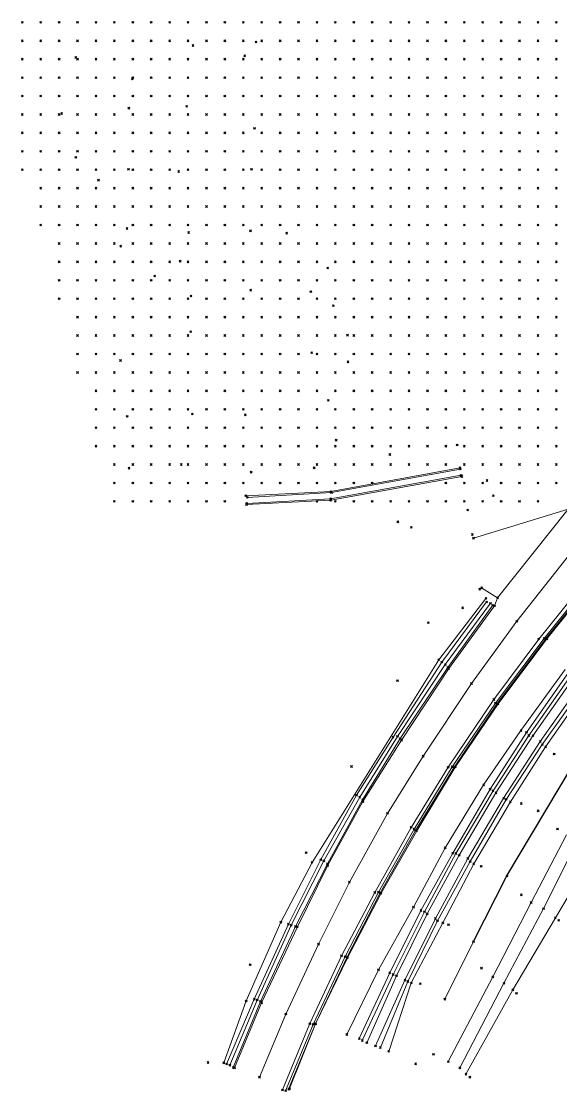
# Model space of a CAD drawing. Header units: metres. Extents: x 441556 to 446409, y 432338 to 461058.
# Drawn here: x 444755.2 to 444843.1, y 442850.1 to 443024.3 of the extents above; entities that cross this region are included whole.
import ezdxf

# ---------------------------------------------------------------- set-up
doc = ezdxf.new("R2010")
doc.units = ezdxf.units.M
doc.header["$MEASUREMENT"] = 0
doc.header["$PDMODE"] = 35
doc.header["$PDSIZE"] = 0.15
for name, color, linetype, lineweight in [('DTM-BRE-RevN_GRP_ CAROSABIL', 2, 'Continuous', 0), ('DTM-BRE-RevN_GRP_AX', 2, 'Continuous', 0), ('DTM-BRE-RevN_GRP_CALE FERATA', 2, 'Continuous', 0), ('DTM-BRE-RevN_GRP_CANAL SCURGERE JOS', 2, 'Continuous', 0), ('DTM-BRE-RevN_GRP_CANAL SCURGERE SUS', 2, 'Continuous', 0), ('DTM-BRE-RevN_GRP_DRUM ASFALT', 2, 'Continuous', 0), ('DTM-BRE-RevN_GRP_DRUM PIATRA', 2, 'Continuous', 0), ('DTM-BRE-RevN_GRP_PARAPET METALIC', 2, 'Continuous', 0), ('DTM-BRE-RevN_GRP_SANT BETON JOS', 2, 'Continuous', 0), ('DTM-BRE-RevN_GRP_SANT BETON SUS', 2, 'Continuous', 0), ('DTM-BRE-RevN_GRP_SANT PAMANT JOS', 2, 'Continuous', 0), ('DTM-BRE-RevN_GRP_TALUZ JOS', 2, 'Continuous', 0), ('DTM-BRE-RevN_GRP_TALUZ SUS', 2, 'Continuous', 0), ('DTM-BRE-RevN_GRP_ZID SPRIJIN SUS', 2, 'Continuous', 0), ('DTM-BRE-RevN_YP_RevK_0YP', 1, 'Continuous', 0), ('DTM-BRE-RevN_YP_RevL', 1, 'Continuous', 0), ('DTM-BRE-RevN_YP_RevN', 1, 'Continuous', 30), ('DTM-NOK-RevN_LIDAR_co_lidar', 91, 'Continuous', 0), ('DTM-NOK-RevN_RTK', 32, 'Continuous', 0)]:
    doc.layers.add(name, color=color, linetype=linetype, lineweight=lineweight)

msp = doc.modelspace()

# ---------------------------------------------------------------- linework, layer by layer
at = {"layer": 'DTM-BRE-RevN_GRP_ CAROSABIL'}
for p, q in [((444839.504, 442923.733, 343.6499938964844), (444847.465, 442933.62, 343.739990234375)), ((444832.815, 442930.434, 343.8009948730469), (444830.211, 442932.061, 344.6600036621094)), ((444832.303, 442929.155, 343.9559936523438), (444832.815, 442930.434, 343.8009948730469)), ((444824.849, 442918.927, 343.885986328125), (444832.303, 442929.155, 343.9559936523438)), ((444832.187, 442913.877, 343.5740051269531), (444839.504, 442923.733, 343.6499938964844)), ((444817.162, 442907.269, 343.7950134277344), (444824.849, 442918.927, 343.885986328125)), ((444824.751, 442902.846, 343.4880065917969), (444832.187, 442913.877, 343.5740051269531)), ((444810.882, 442897.26, 343.697998046875), (444817.162, 442907.269, 343.7950134277344)), ((444818.742, 442893.073, 343.3980102539062), (444824.751, 442902.846, 343.4880065917969)), ((444805.125, 442886.833, 343.6440124511719), (444810.882, 442897.26, 343.697998046875)), ((444812.818, 442882.463, 343.3190002441406), (444818.742, 442893.073, 343.3980102539062)), ((444800.201, 442876.897, 343.5530090332031), (444805.125, 442886.833, 343.6440124511719)), ((444807.387, 442872.188, 343.2349853515625), (444812.818, 442882.463, 343.3190002441406)), ((444794.377, 442864.511, 343.5230102539062), (444800.201, 442876.897, 343.5530090332031)), ((444802.237, 442861.128, 343.2019958496094), (444807.387, 442872.188, 343.2349853515625)), ((444789.958, 442853.93, 343.4580078125), (444794.377, 442864.511, 343.5230102539062)), ((444797.76, 442850.335, 343.1090087890625), (444802.237, 442861.128, 343.2019958496094))]:
    msp.add_line(p, q, dxfattribs=at)
at = {"layer": 'DTM-BRE-RevN_GRP_AX'}
for p, q in [((444844.156, 442936.986, 343.9089965820312), (444835.936, 442926.619, 343.8059997558594)), ((444835.936, 442926.619, 343.8059997558594), (444828.554, 442916.477, 343.7239990234375)), ((444828.554, 442916.477, 343.7239990234375), (444820.673, 442904.653, 343.6260070800781)), ((444820.673, 442904.653, 343.6260070800781), (444814.881, 442895.351, 343.5419921875)), ((444814.881, 442895.351, 343.5419921875), (444808.67, 442884.16, 343.4639892578125)), ((444808.67, 442884.16, 343.4639892578125), (444803.625, 442874.073, 343.4169921875)), ((444803.625, 442874.073, 343.4169921875), (444798.303, 442862.69, 343.3689880371094)), ((444798.303, 442862.69, 343.3689880371094), (444794.034, 442852.399, 343.2780151367188))]:
    msp.add_line(p, q, dxfattribs=at)
at = {"layer": 'DTM-BRE-RevN_GRP_CALE FERATA'}
for p, q in [((444838.564, 442907.994, 339.6239929199219), (444845.381, 442917.667, 339.5849914550781)), ((444839.759, 442907.044, 339.5079956054688), (444846.526, 442916.665, 339.4769897460938)), ((444832.546, 442898.693, 339.6409912109375), (444838.564, 442907.994, 339.6239929199219)), ((444833.794, 442897.806, 339.5440063476562), (444839.759, 442907.044, 339.5079956054688)), ((444826.538, 442888.527, 339.6470031738281), (444832.546, 442898.693, 339.6409912109375)), ((444827.964, 442888.015, 339.5570068359375), (444833.794, 442897.806, 339.5440063476562)), ((444821.348, 442879.01, 339.6440124511719), (444826.538, 442888.527, 339.6470031738281)), ((444822.669, 442878.252, 339.5840148925781), (444827.964, 442888.015, 339.5570068359375)), ((444816.352, 442868.924, 339.6709899902344), (444821.348, 442879.01, 339.6440124511719)), ((444817.713, 442868.188, 339.5830078125), (444822.669, 442878.252, 339.5840148925781)), ((444811.5, 442858.025, 339.6589965820312), (444816.352, 442868.924, 339.6709899902344)), ((444812.915, 442857.495, 339.5960083007812), (444817.713, 442868.188, 339.5830078125))]:
    msp.add_line(p, q, dxfattribs=at)
at = {"layer": 'DTM-BRE-RevN_GRP_CANAL SCURGERE JOS'}
for p, q in [((444805.757, 442947.555, 346.6289978027344), (444826.74, 442951.395, 345.1990051269531)), ((444805.617, 442946.575, 346.6669921875), (444826.872, 442950.382, 345.2049865722656)), ((444792.043, 442946.783, 347.7919921875), (444805.757, 442947.555, 346.6289978027344)), ((444791.939, 442945.807, 347.7829895019531), (444805.617, 442946.575, 346.6669921875))]:
    msp.add_line(p, q, dxfattribs=at)
at = {"layer": 'DTM-BRE-RevN_GRP_CANAL SCURGERE SUS'}
for p, q in [((444805.662, 442947.721, 347.5639953613281), (444826.686, 442951.601, 346.1199951171875)), ((444805.623, 442946.325, 347.5029907226562), (444826.99, 442950.194, 346.0929870605469)), ((444791.785, 442947.054, 348.7000122070312), (444805.662, 442947.721, 347.5639953613281)), ((444791.898, 442945.615, 348.7380065917969), (444805.623, 442946.325, 347.5029907226562))]:
    msp.add_line(p, q, dxfattribs=at)
at = {"layer": 'DTM-BRE-RevN_GRP_DRUM ASFALT'}
msp.add_line((444844.276, 442944.851, 344.0899963378906), (444828.881, 442940.154, 345.0769958496094), dxfattribs=at)
at = {"layer": 'DTM-BRE-RevN_GRP_DRUM PIATRA'}
for p, q in [((444838.275, 442880.857, 337.3299865722656), (444844.056, 442891.851, 337.72900390625)), ((444845.843, 442890.871, 337.6270141601562), (444840.283, 442879.842, 337.2430114746094)), ((444832.044, 442868.732, 336.7319946289062), (444838.275, 442880.857, 337.3299865722656)), ((444840.283, 442879.842, 337.2430114746094), (444833.843, 442867.686, 336.6960144042969)), ((444824.775, 442854.946, 336.3399963378906), (444832.044, 442868.732, 336.7319946289062)), ((444833.843, 442867.686, 336.6960144042969), (444826.658, 442853.944, 336.2160034179688))]:
    msp.add_line(p, q, dxfattribs=at)
at = {"layer": 'DTM-BRE-RevN_GRP_PARAPET METALIC'}
for p, q in [((444848.001, 442933.325, 343.6809997558594), (444840.374, 442923.805, 343.5799865722656)), ((444840.374, 442923.805, 343.5799865722656), (444832.472, 442913.315, 343.5180053710938)), ((444832.472, 442913.315, 343.5180053710938), (444825.421, 442902.934, 343.3949890136719)), ((444825.421, 442902.934, 343.3949890136719), (444819.212, 442892.794, 343.35400390625)), ((444819.212, 442892.794, 343.35400390625), (444813.398, 442882.538, 343.2829895019531)), ((444813.398, 442882.538, 343.2829895019531), (444807.964, 442872.031, 343.1719970703125)), ((444807.964, 442872.031, 343.1719970703125), (444802.759, 442861.006, 343.1239929199219)), ((444802.759, 442861.006, 343.1239929199219), (444798.281, 442850.213, 343.02099609375))]:
    msp.add_line(p, q, dxfattribs=at)
at = {"layer": 'DTM-BRE-RevN_GRP_SANT BETON JOS'}
for p, q in [((444824.294, 442919.563, 343.2430114746094), (444831.643, 442929.542, 343.2539978027344)), ((444816.507, 442907.886, 343.1239929199219), (444824.294, 442919.563, 343.2430114746094)), ((444810.348, 442897.983, 343.0270080566406), (444816.507, 442907.886, 343.1239929199219)), ((444804.508, 442887.616, 342.9549865722656), (444810.348, 442897.983, 343.0270080566406)), ((444799.196, 442877.161, 342.8670043945312), (444804.508, 442887.616, 342.9549865722656)), ((444793.645, 442864.968, 342.7929992675781), (444799.196, 442877.161, 342.8670043945312)), ((444789.197, 442854.367, 342.7030029296875), (444793.645, 442864.968, 342.7929992675781))]:
    msp.add_line(p, q, dxfattribs=at)
at = {"layer": 'DTM-BRE-RevN_GRP_SANT BETON SUS'}
for p, q in [((444823.21, 442920.358, 343.6390075683594), (444830.907, 442930.353, 343.77099609375)), ((444832.006, 442929.222, 343.6419982910156), (444824.714, 442919.106, 343.7030029296875)), ((444802.58, 442887.373, 344.2829895019531), (444823.21, 442920.358, 343.6390075683594)), ((444824.714, 442919.106, 343.7030029296875), (444816.934, 442907.523, 343.5539855957031)), ((444816.934, 442907.523, 343.5539855957031), (444810.829, 442897.567, 343.4719848632812)), ((444810.829, 442897.567, 343.4719848632812), (444805.095, 442887.143, 343.4700012207031)), ((444797.499, 442877.642, 344.1400146484375), (444802.58, 442887.373, 344.2829895019531)), ((444805.095, 442887.143, 343.4700012207031), (444799.904, 442876.949, 343.4259948730469)), ((444791.863, 442864.818, 343.7739868164062), (444797.499, 442877.642, 344.1400146484375)), ((444799.904, 442876.949, 343.4259948730469), (444794.199, 442864.755, 343.302001953125)), ((444788.213, 442854.755, 343.2460021972656), (444791.863, 442864.818, 343.7739868164062)), ((444794.199, 442864.755, 343.302001953125), (444789.761, 442853.982, 343.114013671875))]:
    msp.add_line(p, q, dxfattribs=at)
at = {"layer": 'DTM-BRE-RevN_GRP_SANT PAMANT JOS'}
for p, q in [((444823.712, 442919.99, 343.1919860839844), (444831.015, 442929.757, 343.2650146484375)), ((444815.776, 442907.758, 343.1270141601562), (444823.712, 442919.99, 343.1919860839844)), ((444809.823, 442898.298, 343.0530090332031), (444815.776, 442907.758, 343.1270141601562)), ((444804.02, 442887.819, 342.9339904785156), (444809.823, 442898.298, 343.0530090332031)), ((444798.727, 442877.315, 342.8900146484375), (444804.02, 442887.819, 342.9339904785156)), ((444793.174, 442865.122, 342.7940063476562), (444798.727, 442877.315, 342.8900146484375)), ((444788.679, 442854.549, 342.7070007324219), (444793.174, 442865.122, 342.7940063476562))]:
    msp.add_line(p, q, dxfattribs=at)
at = {"layer": 'DTM-BRE-RevN_GRP_TALUZ JOS'}
for p, q in [((444837.513, 442908.53, 339.2269897460938), (444844.466, 442918.455, 339.2319946289062)), ((444847.531, 442916.075, 339.1480102539062), (444840.627, 442906.169, 339.072998046875)), ((444831.588, 442899.295, 339.2940063476562), (444837.513, 442908.53, 339.2269897460938)), ((444840.627, 442906.169, 339.072998046875), (444834.891, 442897.223, 339.1310119628906)), ((444825.5, 442888.848, 339.3389892578125), (444831.588, 442899.295, 339.2940063476562)), ((444834.891, 442897.223, 339.1310119628906), (444828.918, 442887.137, 339.2380065917969)), ((444820.328, 442879.534, 339.2990112304688), (444825.5, 442888.848, 339.3389892578125)), ((444828.918, 442887.137, 339.2380065917969), (444823.88, 442877.528, 339.22900390625)), ((444815.232, 442869.397, 339.2349853515625), (444820.328, 442879.534, 339.2990112304688)), ((444823.88, 442877.528, 339.22900390625), (444818.751, 442867.749, 339.1690063476562)), ((444810.288, 442858.685, 339.2349853515625), (444815.232, 442869.397, 339.2349853515625)), ((444818.751, 442867.749, 339.1690063476562), (444815.067, 442856.616, 338.864990234375))]:
    msp.add_line(p, q, dxfattribs=at)
at = {"layer": 'DTM-BRE-RevN_GRP_TALUZ SUS'}
for p, q in [((444840.839, 442923.771, 342.5409851074219), (444848.33, 442933.111, 342.7730102539062)), ((444832.877, 442913.173, 342.8460083007812), (444840.839, 442923.771, 342.5409851074219)), ((444837.904, 442908.017, 339.4679870605469), (444844.783, 442917.851, 339.39599609375)), ((444840.087, 442906.541, 339.3219909667969), (444847.024, 442916.302, 339.2929992675781)), ((444825.887, 442902.892, 342.9349975585938), (444832.877, 442913.173, 342.8460083007812)), ((444832.067, 442899.036, 339.4679870605469), (444837.904, 442908.017, 339.4679870605469)), ((444834.191, 442897.625, 339.3869934082031), (444840.087, 442906.541, 339.3219909667969)), ((444819.635, 442892.529, 342.739013671875), (444825.887, 442902.892, 342.9349975585938)), ((444826.003, 442888.822, 339.5339965820312), (444832.067, 442899.036, 339.4679870605469)), ((444828.341, 442887.496, 339.4400024414062), (444834.191, 442897.625, 339.3869934082031)), ((444813.829, 442882.337, 342.8529968261719), (444819.635, 442892.529, 342.739013671875)), ((444820.896, 442879.35, 339.5339965820312), (444826.003, 442888.822, 339.5339965820312)), ((444842.221, 442878.366, 336.447998046875), (444848.665, 442889.205, 336.4049987792969)), ((444823.017, 442877.877, 339.4049987792969), (444828.341, 442887.496, 339.4400024414062)), ((444808.334, 442871.84, 342.8659973144531), (444813.829, 442882.337, 342.8529968261719)), ((444815.794, 442869.125, 339.47900390625), (444820.896, 442879.35, 339.5339965820312)), ((444818.191, 442867.992, 339.4389953613281), (444823.017, 442877.877, 339.4049987792969)), ((444835.295, 442866.62, 336.1929931640625), (444842.221, 442878.366, 336.447998046875)), ((444803.173, 442861.105, 342.8760070800781), (444808.334, 442871.84, 342.8659973144531)), ((444810.77, 442858.392, 339.4989929199219), (444815.794, 442869.125, 339.47900390625)), ((444813.721, 442857.248, 339.3479919433594), (444818.191, 442867.992, 339.4389953613281)), ((444827.655, 442852.895, 336.1900024414062), (444835.295, 442866.62, 336.1929931640625)), ((444798.919, 442850.547, 342.7099914550781), (444803.173, 442861.105, 342.8760070800781))]:
    msp.add_line(p, q, dxfattribs=at)
at = {"layer": 'DTM-BRE-RevN_GRP_ZID SPRIJIN SUS'}
for p, q in [((444848.288, 442933.236, 343.6740112304688), (444840.766, 442923.935, 343.5719909667969)), ((444840.766, 442923.935, 343.5719909667969), (444832.751, 442913.257, 343.4979858398438)), ((444832.751, 442913.257, 343.4979858398438), (444825.78, 442902.951, 343.3999938964844)), ((444825.78, 442902.951, 343.3999938964844), (444819.441, 442892.586, 343.3489990234375)), ((444819.441, 442892.586, 343.3489990234375), (444813.692, 442882.404, 343.2630004882812)), ((444813.692, 442882.404, 343.2630004882812), (444808.297, 442872.005, 343.2019958496094)), ((444808.297, 442872.005, 343.2019958496094), (444803.15, 442861.115, 343.1400146484375)), ((444803.15, 442861.115, 343.1400146484375), (444798.77, 442850.441, 343.0169982910156))]:
    msp.add_line(p, q, dxfattribs=at)
at = {"layer": 'DTM-BRE-RevN_YP_RevK_0YP'}
for p, q in [((444843.792, 442918.764, 339.4559936523438), (444836.611, 442908.816, 339.3389892578125)), ((444836.611, 442908.816, 339.3389892578125), (444830.531, 442899.988, 339.5199890136719)), ((444830.531, 442899.988, 339.5199890136719), (444824.267, 442889.75, 339.4429931640625)), ((444824.267, 442889.75, 339.4429931640625), (444819.109, 442880.084, 339.4909973144531)), ((444819.109, 442880.084, 339.4909973144531), (444813.412, 442869.9, 339.4739990234375)), ((444813.412, 442869.9, 339.4739990234375), (444808.262, 442859.352, 339.322998046875))]:
    msp.add_line(p, q, dxfattribs=at)
at = {"layer": 'DTM-BRE-RevN_YP_RevL'}
for p, q in [((444832.815, 442930.434, 343.8009948730469), (444844.276, 442944.851, 344.0899963378906)), ((444824.207, 442865.113, 339.2929992675781), (444828.872, 442874.472, 339.1709899902344))]:
    msp.add_line(p, q, dxfattribs=at)
at = {"layer": 'DTM-BRE-RevN_YP_RevN', "extrusion": (0.1360116095069388, -0.06984156495477868, 0.9882423781056952), "elevation": 29906.02777860716, "flags": 128}
msp.add_lwpolyline([(597163.9218469536, -191079.8741309574), (597175.9289825624, -191079.8413969252), (597196.4440404562, -191081.123213722)], dxfattribs=at)
at = {"layer": 'DTM-NOK-RevN_LIDAR_co_lidar'}
for p in [(444755.397, 443024.113, 379.5690002441406), (444758.396, 443024.113, 379.3009948730469), (444761.396, 443024.113, 379.6860046386719), (444764.395, 443024.113, 380.1679992675781), (444767.394, 443024.113, 380.7260131835938), (444770.394, 443024.113, 381.0400085449219), (444773.393, 443024.113, 381.364013671875), (444776.392, 443024.113, 381.5459899902344), (444779.392, 443024.113, 381.7239990234375), (444782.391, 443024.113, 381.7510070800781), (444785.39, 443024.113, 381.5409851074219), (444788.39, 443024.113, 381.1610107421875), (444791.389, 443024.113, 380.6000061035156), (444794.388, 443024.113, 379.8399963378906), (444797.388, 443024.113, 378.7139892578125), (444800.387, 443024.113, 377.0530090332031), (444803.386, 443024.113, 374.9320068359375), (444806.386, 443024.113, 372.72900390625), (444809.385, 443024.113, 370.5069885253906), (444812.384, 443024.113, 368.4070129394531), (444815.384, 443024.113, 365.927001953125), (444818.383, 443024.113, 363.9039916992188), (444821.383, 443024.113, 362.1929931640625), (444824.382, 443024.113, 360.6650085449219), (444827.381, 443024.113, 359.7160034179688), (444830.381, 443024.113, 358.593994140625), (444833.38, 443024.113, 358.6990051269531), (444836.379, 443024.113, 360.5979919433594), (444839.379, 443024.113, 362.875), (444842.378, 443024.113, 365.3450012207031), (444755.397, 443021.114, 378.5539855957031), (444758.396, 443021.114, 378.3619995117188), (444761.396, 443021.114, 378.5260009765625), (444764.395, 443021.114, 378.7120056152344), (444767.394, 443021.114, 379.4649963378906), (444770.394, 443021.114, 379.7799987792969), (444773.393, 443021.114, 379.8630065917969), (444776.392, 443021.114, 380.0979919433594), (444779.392, 443021.114, 380.2990112304688), (444782.391, 443021.114, 380.4739990234375), (444785.39, 443021.114, 380.4930114746094), (444788.39, 443021.114, 380.1629943847656), (444791.389, 443021.114, 379.6659851074219), (444794.388, 443021.114, 379.0960083007812), (444797.388, 443021.114, 378.2550048828125), (444800.387, 443021.114, 376.8840026855469), (444803.386, 443021.114, 374.6319885253906), (444806.386, 443021.114, 372.2539978027344), (444809.385, 443021.114, 369.9609985351562), (444812.384, 443021.114, 367.7850036621094), (444815.384, 443021.114, 365.4490051269531), (444818.383, 443021.114, 363.2030029296875), (444821.383, 443021.114, 361.6489868164062), (444824.382, 443021.114, 359.8840026855469), (444827.381, 443021.114, 358.8160095214844), (444830.381, 443021.114, 357.7030029296875), (444833.38, 443021.114, 357.5329895019531), (444836.379, 443021.114, 358.9339904785156), (444839.379, 443021.114, 361.4679870605469), (444842.378, 443021.114, 364.2449951171875), (444755.397, 443018.114, 377.9729919433594), (444758.396, 443018.114, 377.1319885253906), (444761.396, 443018.114, 377.2139892578125), (444764.395, 443018.114, 377.3250122070312), (444767.394, 443018.114, 377.5899963378906), (444770.394, 443018.114, 378.1059875488281), (444773.393, 443018.114, 378.4349975585938), (444776.392, 443018.114, 378.8510131835938), (444779.392, 443018.114, 379.0539855957031), (444782.391, 443018.114, 379.1969909667969), (444785.39, 443018.114, 379.2269897460938), (444788.39, 443018.114, 379.0140075683594), (444791.389, 443018.114, 378.7590026855469), (444794.388, 443018.114, 378.4509887695312), (444797.388, 443018.114, 377.8139953613281), (444800.387, 443018.114, 376.35400390625), (444803.386, 443018.114, 374.1640014648438), (444806.386, 443018.114, 371.7359924316406), (444809.385, 443018.114, 369.3190002441406), (444812.384, 443018.114, 367.1619873046875), (444815.384, 443018.114, 365.0369873046875), (444818.383, 443018.114, 362.4490051269531), (444821.383, 443018.114, 360.4360046386719), (444824.382, 443018.114, 359.2669982910156), (444827.381, 443018.114, 358.4519958496094), (444830.381, 443018.114, 357.3789978027344), (444833.38, 443018.114, 357.1279907226562), (444836.379, 443018.114, 358.3779907226562), (444839.379, 443018.114, 360.8450012207031), (444842.378, 443018.114, 363.3280029296875), (444755.397, 443015.115, 376.7409973144531), (444758.396, 443015.115, 375.7420043945312), (444761.396, 443015.115, 375.7279968261719), (444764.395, 443015.115, 375.7369995117188), (444767.394, 443015.115, 376.1419982910156), (444770.394, 443015.115, 376.5379943847656), (444773.393, 443015.115, 376.9760131835938), (444776.392, 443015.115, 377.3089904785156), (444779.392, 443015.115, 377.5039978027344), (444782.391, 443015.115, 377.6130065917969), (444785.39, 443015.115, 377.7030029296875), (444788.39, 443015.115, 377.802001953125), (444791.389, 443015.115, 377.8259887695312), (444794.388, 443015.115, 377.593994140625), (444797.388, 443015.115, 376.9429931640625), (444800.387, 443015.115, 375.7309875488281), (444803.386, 443015.115, 373.7520141601562), (444806.386, 443015.115, 371.4779968261719), (444809.385, 443015.115, 369.2179870605469), (444812.384, 443015.115, 367.1199951171875), (444815.384, 443015.115, 364.572998046875), (444818.383, 443015.115, 361.8349914550781), (444821.383, 443015.115, 359.3829956054688), (444824.382, 443015.115, 358.5870056152344), (444827.381, 443015.115, 357.7770080566406), (444830.381, 443015.115, 356.9150085449219), (444833.38, 443015.115, 356.7070007324219), (444836.379, 443015.115, 357.7090148925781), (444839.379, 443015.115, 359.7229919433594), (444842.378, 443015.115, 362.0390014648438), (444755.397, 443012.116, 375.47900390625), (444758.396, 443012.116, 374.5199890136719), (444761.396, 443012.116, 374.2380065917969), (444764.395, 443012.116, 374.4590148925781), (444767.394, 443012.116, 375.0920104980469), (444770.394, 443012.116, 375.1749877929688), (444773.393, 443012.116, 375.4819946289062), (444776.392, 443012.116, 375.6789855957031), (444779.392, 443012.116, 375.7980041503906), (444782.391, 443012.116, 375.8049926757812), (444785.39, 443012.116, 375.8590087890625), (444788.39, 443012.116, 376.2340087890625), (444791.389, 443012.116, 376.593994140625), (444794.388, 443012.116, 376.4179992675781), (444797.388, 443012.116, 375.7489929199219), (444800.387, 443012.116, 374.8299865722656), (444803.386, 443012.116, 373.3259887695312), (444806.386, 443012.116, 371.3829956054688), (444809.385, 443012.116, 369.177001953125), (444812.384, 443012.116, 367.0140075683594), (444815.384, 443012.116, 364.3139953613281), (444818.383, 443012.116, 361.6050109863281), (444821.383, 443012.116, 359.0429992675781), (444824.382, 443012.116, 357.6570129394531), (444827.381, 443012.116, 357.0029907226562), (444830.381, 443012.116, 356.552001953125), (444833.38, 443012.116, 356.2550048828125), (444836.379, 443012.116, 356.9110107421875), (444839.379, 443012.116, 358.6839904785156), (444842.378, 443012.116, 360.8599853515625), (444755.397, 443009.116, 374.4679870605469), (444758.396, 443009.116, 373.6419982910156), (444761.396, 443009.116, 372.9979858398438), (444764.395, 443009.116, 373.2059936523438), (444767.394, 443009.116, 373.656005859375), (444770.394, 443009.116, 373.6629943847656), (444773.393, 443009.116, 373.8619995117188), (444776.392, 443009.116, 374.1130065917969), (444779.392, 443009.116, 374.2269897460938), (444782.391, 443009.116, 374.2149963378906), (444785.39, 443009.116, 374.4030151367188), (444788.39, 443009.116, 374.8080139160156), (444791.389, 443009.116, 375.0429992675781), (444794.388, 443009.116, 374.9219970703125), (444797.388, 443009.116, 374.4049987792969), (444800.387, 443009.116, 373.625), (444803.386, 443009.116, 372.6549987792969), (444806.386, 443009.116, 371.0369873046875), (444809.385, 443009.116, 368.9179992675781), (444812.384, 443009.116, 366.7969970703125), (444815.384, 443009.116, 364.2539978027344), (444818.383, 443009.116, 361.5989990234375), (444821.383, 443009.116, 358.7449951171875), (444824.382, 443009.116, 356.9809875488281), (444827.381, 443009.116, 356.2940063476562), (444830.381, 443009.116, 355.875), (444833.38, 443009.116, 355.5339965820312), (444836.379, 443009.116, 356.1220092773438), (444839.379, 443009.116, 357.8080139160156), (444842.378, 443009.116, 359.6820068359375), (444755.397, 443006.117, 373.5069885253906), (444758.396, 443006.117, 372.7439880371094), (444761.396, 443006.117, 371.8160095214844), (444764.395, 443006.117, 371.5950012207031), (444767.394, 443006.117, 372.2279968261719), (444770.394, 443006.117, 372.2890014648438), (444773.393, 443006.117, 372.4419860839844), (444776.392, 443006.117, 372.8299865722656), (444779.392, 443006.117, 372.9320068359375), (444782.391, 443006.117, 372.8949890136719), (444785.39, 443006.117, 373.0570068359375), (444788.39, 443006.117, 373.302001953125), (444791.389, 443006.117, 373.4129943847656), (444794.388, 443006.117, 373.3519897460938), (444797.388, 443006.117, 373.0260009765625), (444800.387, 443006.117, 372.3349914550781), (444803.386, 443006.117, 371.510986328125), (444806.386, 443006.117, 370.3259887695312), (444809.385, 443006.117, 368.614013671875), (444812.384, 443006.117, 366.4530029296875), (444815.384, 443006.117, 363.9159851074219), (444818.383, 443006.117, 361.1950073242188), (444821.383, 443006.117, 358.7090148925781), (444824.382, 443006.117, 356.9349975585938), (444827.381, 443006.117, 355.8789978027344), (444830.381, 443006.117, 355.3919982910156), (444833.38, 443006.117, 354.9209899902344), (444836.379, 443006.117, 355.125), (444839.379, 443006.117, 356.4809875488281), (444842.378, 443006.117, 358.3080139160156), (444755.397, 443003.118, 372.4190063476562), (444758.396, 443003.118, 371.5920104980469), (444761.396, 443003.118, 370.5859985351562), (444764.395, 443003.118, 370.0740051269531), (444767.394, 443003.118, 370.4660034179688), (444770.394, 443003.118, 370.7179870605469), (444773.393, 443003.118, 371.1080017089844), (444776.392, 443003.118, 371.4559936523438), (444779.392, 443003.118, 371.4849853515625), (444782.391, 443003.118, 371.5570068359375), (444785.39, 443003.118, 371.6310119628906), (444788.39, 443003.118, 371.6189880371094), (444791.389, 443003.118, 371.7179870605469), (444794.388, 443003.118, 371.7760009765625), (444797.388, 443003.118, 371.5599975585938), (444800.387, 443003.118, 371.0010070800781), (444803.386, 443003.118, 370.2030029296875), (444806.386, 443003.118, 369.3569946289062), (444809.385, 443003.118, 368.0539855957031), (444812.384, 443003.118, 365.9429931640625), (444815.384, 443003.118, 363.4549865722656), (444818.383, 443003.118, 360.6229858398438), (444821.383, 443003.118, 358.5830078125), (444824.382, 443003.118, 356.8659973144531), (444827.381, 443003.118, 355.5710144042969), (444830.381, 443003.118, 355.0780029296875), (444833.38, 443003.118, 354.52099609375), (444836.379, 443003.118, 354.2760009765625), (444839.379, 443003.118, 355.2539978027344), (444842.378, 443003.118, 356.9230041503906), (444755.397, 443000.118, 371.3190002441406), (444758.396, 443000.118, 370.5419921875), (444761.396, 443000.118, 369.5429992675781), (444764.395, 443000.118, 368.8569946289062), (444767.394, 443000.118, 368.7099914550781), (444770.394, 443000.118, 369.0090026855469), (444773.393, 443000.118, 369.4849853515625), (444776.392, 443000.118, 369.635009765625), (444779.392, 443000.118, 369.7909851074219), (444782.391, 443000.118, 370.0010070800781), (444785.39, 443000.118, 370.0780029296875), (444788.39, 443000.118, 370.0459899902344), (444791.389, 443000.118, 370.0799865722656), (444794.388, 443000.118, 370.1380004882812), (444797.388, 443000.118, 369.9649963378906), (444800.387, 443000.118, 369.6300048828125), (444803.386, 443000.118, 368.9179992675781), (444806.386, 443000.118, 368.1589965820312), (444809.385, 443000.118, 367.1889953613281), (444812.384, 443000.118, 365.385986328125), (444815.384, 443000.118, 363.0480041503906), (444818.383, 443000.118, 360.2309875488281), (444821.383, 443000.118, 358.1180114746094), (444824.382, 443000.118, 356.5539855957031), (444827.381, 443000.118, 355.2789916992188), (444830.381, 443000.118, 354.7170104980469), (444833.38, 443000.118, 354.1059875488281), (444836.379, 443000.118, 353.7080078125), (444839.379, 443000.118, 354.4419860839844), (444842.378, 443000.118, 355.68701171875), (444758.396, 442997.119, 369.7590026855469), (444761.396, 442997.119, 368.7539978027344), (444764.395, 442997.119, 367.8160095214844), (444767.394, 442997.119, 367.5499877929688), (444770.394, 442997.119, 367.5830078125), (444773.393, 442997.119, 367.718994140625), (444776.392, 442997.119, 367.9349975585938), (444779.392, 442997.119, 368.0390014648438), (444782.391, 442997.119, 368.2210083007812), (444785.39, 442997.119, 368.3729858398438), (444788.39, 442997.119, 368.4309997558594), (444791.389, 442997.119, 368.52099609375), (444794.388, 442997.119, 368.4620056152344), (444797.388, 442997.119, 368.3190002441406), (444800.387, 442997.119, 368.1489868164062), (444803.386, 442997.119, 367.5429992675781), (444806.386, 442997.119, 366.8410034179688), (444809.385, 442997.119, 366.0190124511719), (444812.384, 442997.119, 364.5870056152344), (444815.384, 442997.119, 362.3999938964844), (444818.383, 442997.119, 359.875), (444821.383, 442997.119, 357.6310119628906), (444824.382, 442997.119, 356.2900085449219), (444827.381, 442997.119, 355.1369934082031), (444830.381, 442997.119, 354.5339965820312), (444833.38, 442997.119, 353.843994140625), (444836.379, 442997.119, 353.2319946289062), (444839.379, 442997.119, 353.6719970703125), (444842.378, 442997.119, 354.5459899902344), (444758.396, 442994.12, 368.9249877929688), (444761.396, 442994.12, 368.0660095214844), (444764.395, 442994.12, 367.0350036621094), (444767.394, 442994.12, 366.3999938964844), (444770.394, 442994.12, 366.0950012207031), (444773.393, 442994.12, 366.0020141601562), (444776.392, 442994.12, 366.2799987792969), (444779.392, 442994.12, 366.2000122070312), (444782.391, 442994.12, 366.468994140625), (444785.39, 442994.12, 366.7680053710938), (444788.39, 442994.12, 366.7279968261719), (444791.389, 442994.12, 366.8049926757812), (444794.388, 442994.12, 366.760009765625), (444797.388, 442994.12, 366.6780090332031), (444800.387, 442994.12, 366.5350036621094), (444803.386, 442994.12, 366.1409912109375), (444806.386, 442994.12, 365.5660095214844), (444809.385, 442994.12, 364.7460021972656), (444812.384, 442994.12, 363.5639953613281), (444815.384, 442994.12, 361.7579956054688), (444818.383, 442994.12, 359.5559997558594), (444821.383, 442994.12, 357.22900390625), (444824.382, 442994.12, 356.0379943847656), (444827.381, 442994.12, 354.9970092773438), (444830.381, 442994.12, 354.2489929199219), (444833.38, 442994.12, 353.6489868164062), (444836.379, 442994.12, 352.7160034179688), (444839.379, 442994.12, 352.7680053710938), (444842.378, 442994.12, 353.3689880371094), (444758.396, 442991.12, 367.97900390625), (444761.396, 442991.12, 367.3999938964844), (444764.395, 442991.12, 366.4469909667969), (444767.394, 442991.12, 365.375), (444770.394, 442991.12, 364.6759948730469), (444773.393, 442991.12, 364.4490051269531), (444776.392, 442991.12, 364.4010009765625), (444779.392, 442991.12, 364.6570129394531), (444782.391, 442991.12, 364.989013671875), (444785.39, 442991.12, 365.1690063476562), (444788.39, 442991.12, 365.1830139160156), (444791.389, 442991.12, 365.125), (444794.388, 442991.12, 365.1270141601562), (444797.388, 442991.12, 365.0899963378906), (444800.387, 442991.12, 364.9880065917969), (444803.386, 442991.12, 364.7349853515625), (444806.386, 442991.12, 364.2699890136719), (444809.385, 442991.12, 363.7479858398438), (444812.384, 442991.12, 362.7080078125), (444815.384, 442991.12, 361.3049926757812), (444818.383, 442991.12, 359.260009765625), (444821.383, 442991.12, 357.1499938964844), (444824.382, 442991.12, 355.8689880371094), (444827.381, 442991.12, 354.8410034179688), (444830.381, 442991.12, 353.7929992675781), (444833.38, 442991.12, 353.2250061035156), (444836.379, 442991.12, 352.1220092773438), (444839.379, 442991.12, 351.7489929199219), (444842.378, 442991.12, 352.1990051269531), (444761.396, 442988.121, 366.7070007324219), (444764.395, 442988.121, 365.8389892578125), (444767.394, 442988.121, 364.614990234375), (444770.394, 442988.121, 363.7650146484375), (444773.393, 442988.121, 363.3280029296875), (444776.392, 442988.121, 363.3089904785156), (444779.392, 442988.121, 363.4719848632812), (444782.391, 442988.121, 363.5719909667969), (444785.39, 442988.121, 363.6419982910156), (444788.39, 442988.121, 363.6860046386719), (444791.389, 442988.121, 363.6759948730469), (444794.388, 442988.121, 363.6659851074219), (444797.388, 442988.121, 363.5910034179688), (444800.387, 442988.121, 363.447998046875), (444803.386, 442988.121, 363.2489929199219), (444806.386, 442988.121, 362.8529968261719), (444809.385, 442988.121, 362.4429931640625), (444812.384, 442988.121, 361.718994140625), (444815.384, 442988.121, 360.3840026855469), (444818.383, 442988.121, 358.8359985351562), (444821.383, 442988.121, 357.1130065917969), (444824.382, 442988.121, 355.7760009765625), (444827.381, 442988.121, 354.7560119628906), (444830.381, 442988.121, 353.6029968261719), (444833.38, 442988.121, 352.8450012207031), (444836.379, 442988.121, 351.9840087890625), (444839.379, 442988.121, 351.1510009765625), (444842.378, 442988.121, 351.3269958496094), (444761.396, 442985.122, 365.7990112304688), (444764.395, 442985.122, 365.0639953613281), (444767.394, 442985.122, 363.9830017089844), (444770.394, 442985.122, 363.0069885253906), (444773.393, 442985.122, 362.2690124511719), (444776.392, 442985.122, 361.9450073242188), (444779.392, 442985.122, 361.9710083007812), (444782.391, 442985.122, 362.1069946289062), (444785.39, 442985.122, 362.2139892578125), (444788.39, 442985.122, 362.2019958496094), (444791.389, 442985.122, 362.1820068359375), (444794.388, 442985.122, 362.239990234375), (444797.388, 442985.122, 362.1520080566406), (444800.387, 442985.122, 361.9559936523438), (444803.386, 442985.122, 361.6499938964844), (444806.386, 442985.122, 361.4320068359375), (444809.385, 442985.122, 361.1619873046875), (444812.384, 442985.122, 360.5459899902344), (444815.384, 442985.122, 359.4159851074219), (444818.383, 442985.122, 358.2300109863281), (444821.383, 442985.122, 357.0069885253906), (444824.382, 442985.122, 355.7630004882812), (444827.381, 442985.122, 354.5650024414062), (444830.381, 442985.122, 353.4540100097656), (444833.38, 442985.122, 352.5650024414062), (444836.379, 442985.122, 351.9729919433594), (444839.379, 442985.122, 350.8089904785156), (444842.378, 442985.122, 350.7980041503906), (444761.396, 442982.122, 364.6730041503906), (444764.395, 442982.122, 364.3689880371094), (444767.394, 442982.122, 363.4949951171875), (444770.394, 442982.122, 362.4230041503906), (444773.393, 442982.122, 361.3980102539062), (444776.392, 442982.122, 360.7770080566406), (444779.392, 442982.122, 360.6700134277344), (444782.391, 442982.122, 360.7330017089844), (444785.39, 442982.122, 360.7319946289062), (444788.39, 442982.122, 360.7239990234375), (444791.389, 442982.122, 360.7590026855469), (444794.388, 442982.122, 360.7590026855469), (444797.388, 442982.122, 360.6600036621094), (444800.387, 442982.122, 360.5339965820312), (444803.386, 442982.122, 360.3200073242188), (444806.386, 442982.122, 360.0700073242188), (444809.385, 442982.122, 359.9309997558594), (444812.384, 442982.122, 359.3460083007812), (444815.384, 442982.122, 358.4869995117188), (444818.383, 442982.122, 357.4230041503906), (444821.383, 442982.122, 356.677001953125), (444824.382, 442982.122, 355.4389953613281), (444827.381, 442982.122, 354.1400146484375), (444830.381, 442982.122, 353.1520080566406), (444833.38, 442982.122, 352.3410034179688), (444836.379, 442982.122, 351.5589904785156), (444839.379, 442982.122, 350.6510009765625), (444842.378, 442982.122, 350.239990234375), (444761.396, 442979.123, 363.7149963378906), (444764.395, 442979.123, 363.5400085449219), (444767.394, 442979.123, 362.8810119628906), (444770.394, 442979.123, 361.9620056152344), (444773.393, 442979.123, 360.9909973144531), (444776.392, 442979.123, 359.9490051269531), (444779.392, 442979.123, 359.14599609375), (444782.391, 442979.123, 359.0790100097656), (444785.39, 442979.123, 359.2330017089844), (444788.39, 442979.123, 359.2569885253906), (444791.389, 442979.123, 359.3609924316406), (444794.388, 442979.123, 359.3729858398438), (444797.388, 442979.123, 359.2279968261719), (444800.387, 442979.123, 359.031005859375), (444803.386, 442979.123, 358.906005859375), (444806.386, 442979.123, 358.7049865722656), (444809.385, 442979.123, 358.3760070800781), (444812.384, 442979.123, 357.7330017089844), (444815.384, 442979.123, 357.1740112304688), (444818.383, 442979.123, 356.7130126953125), (444821.383, 442979.123, 356.1919860839844), (444824.382, 442979.123, 354.77099609375), (444827.381, 442979.123, 353.6369934082031), (444830.381, 442979.123, 352.7569885253906), (444833.38, 442979.123, 352.0379943847656), (444836.379, 442979.123, 351.2019958496094), (444839.379, 442979.123, 350.64599609375), (444842.378, 442979.123, 349.8580017089844), (444764.395, 442976.124, 362.6809997558594), (444767.394, 442976.124, 362.1409912109375), (444770.394, 442976.124, 361.6050109863281), (444773.393, 442976.124, 360.7359924316406), (444776.392, 442976.124, 359.2900085449219), (444779.392, 442976.124, 357.9880065917969), (444782.391, 442976.124, 357.5069885253906), (444785.39, 442976.124, 357.6229858398438), (444788.39, 442976.124, 357.8009948730469), (444791.389, 442976.124, 357.8729858398438), (444794.388, 442976.124, 357.8940124511719), (444797.388, 442976.124, 357.8309936523438), (444800.387, 442976.124, 357.6130065917969), (444803.386, 442976.124, 357.3630065917969), (444806.386, 442976.124, 357.1610107421875), (444809.385, 442976.124, 357.375), (444812.384, 442976.124, 356.6050109863281), (444815.384, 442976.124, 356.3190002441406), (444818.383, 442976.124, 356.0069885253906), (444821.383, 442976.124, 355.1789855957031), (444824.382, 442976.124, 354.1929931640625), (444827.381, 442976.124, 353.0360107421875), (444830.381, 442976.124, 352.3190002441406), (444833.38, 442976.124, 351.7990112304688), (444836.379, 442976.124, 350.9469909667969), (444839.379, 442976.124, 350.1619873046875), (444842.378, 442976.124, 349.1289978027344), (444764.395, 442973.124, 361.6130065917969), (444767.394, 442973.124, 361.5989990234375), (444770.394, 442973.124, 361.385009765625), (444773.393, 442973.124, 360.260986328125), (444776.392, 442973.124, 358.5480041503906), (444779.392, 442973.124, 357.0140075683594), (444782.391, 442973.124, 356.3250122070312), (444785.39, 442973.124, 356.3219909667969), (444788.39, 442973.124, 356.3999938964844), (444791.389, 442973.124, 356.4530029296875), (444794.388, 442973.124, 356.4920043945312), (444797.388, 442973.124, 356.3179931640625), (444800.387, 442973.124, 356.1059875488281), (444803.386, 442973.124, 355.9259948730469), (444806.386, 442973.124, 355.8320007324219), (444809.385, 442973.124, 355.677001953125), (444812.384, 442973.124, 355.7160034179688), (444815.384, 442973.124, 355.3699951171875), (444818.383, 442973.124, 354.4469909667969), (444821.383, 442973.124, 353.3710021972656), (444824.382, 442973.124, 353.3210144042969), (444827.381, 442973.124, 352.3729858398438), (444830.381, 442973.124, 351.9400024414062), (444833.38, 442973.124, 351.3299865722656), (444836.379, 442973.124, 350.4010009765625), (444839.379, 442973.124, 349.7279968261719), (444842.378, 442973.124, 348.9209899902344), (444764.395, 442970.125, 360.6929931640625), (444767.394, 442970.125, 360.5710144042969), (444770.394, 442970.125, 360.3550109863281), (444773.393, 442970.125, 359.3699951171875), (444776.392, 442970.125, 357.5910034179688), (444779.392, 442970.125, 356.0639953613281), (444782.391, 442970.125, 355.3699951171875), (444785.39, 442970.125, 355.2170104980469), (444788.39, 442970.125, 355.0559997558594), (444791.389, 442970.125, 354.9500122070312), (444794.388, 442970.125, 355.1390075683594), (444797.388, 442970.125, 355.2130126953125), (444800.387, 442970.125, 355.0690002441406), (444803.386, 442970.125, 354.7999877929688), (444806.386, 442970.125, 354.5660095214844), (444809.385, 442970.125, 354.6400146484375), (444812.384, 442970.125, 355.0050048828125), (444815.384, 442970.125, 354.593994140625), (444818.383, 442970.125, 353.3689880371094), (444821.383, 442970.125, 352.8389892578125), (444824.382, 442970.125, 352.6719970703125), (444827.381, 442970.125, 351.7460021972656), (444830.381, 442970.125, 351.6489868164062), (444833.38, 442970.125, 351.0950012207031), (444836.379, 442970.125, 349.8909912109375), (444839.379, 442970.125, 349.0820007324219), (444842.378, 442970.125, 348.3819885253906), (444764.395, 442967.126, 359.7000122070312), (444767.394, 442967.126, 359.3380126953125), (444770.394, 442967.126, 359.0459899902344), (444773.393, 442967.126, 358.0599975585938), (444776.392, 442967.126, 357.1130065917969), (444779.392, 442967.126, 355.7520141601562), (444782.391, 442967.126, 354.6749877929688), (444785.39, 442967.126, 354.2319946289062), (444788.39, 442967.126, 353.9830017089844), (444791.389, 442967.126, 353.9299926757812), (444794.388, 442967.126, 354.0039978027344), (444797.388, 442967.126, 353.8980102539062), (444800.387, 442967.126, 353.4280090332031), (444803.386, 442967.126, 353.2479858398438), (444806.386, 442967.126, 353.0469970703125), (444809.385, 442967.126, 352.8099975585938), (444812.384, 442967.126, 352.7999877929688), (444815.384, 442967.126, 352.5280151367188), (444818.383, 442967.126, 351.9110107421875), (444821.383, 442967.126, 351.9760131835938), (444824.382, 442967.126, 351.56298828125), (444827.381, 442967.126, 351.0350036621094), (444830.381, 442967.126, 350.9639892578125), (444833.38, 442967.126, 350.2630004882812), (444836.379, 442967.126, 349.1759948730469), (444839.379, 442967.126, 348.4909973144531), (444842.378, 442967.126, 347.7969970703125), (444767.394, 442964.126, 358.2420043945312), (444770.394, 442964.126, 357.9469909667969), (444773.393, 442964.126, 357.3039855957031), (444776.392, 442964.126, 356.5390014648438), (444779.392, 442964.126, 355.4169921875), (444782.391, 442964.126, 354.3070068359375), (444785.39, 442964.126, 353.5060119628906), (444788.39, 442964.126, 352.989990234375), (444791.389, 442964.126, 352.739013671875), (444794.388, 442964.126, 352.6000061035156), (444797.388, 442964.126, 352.489990234375), (444800.387, 442964.126, 352.260009765625), (444803.386, 442964.126, 351.8630065917969), (444806.386, 442964.126, 351.6090087890625), (444809.385, 442964.126, 351.5580139160156), (444812.384, 442964.126, 351.2990112304688), (444815.384, 442964.126, 350.8590087890625), (444818.383, 442964.126, 350.5530090332031), (444821.383, 442964.126, 350.4249877929688), (444824.382, 442964.126, 350.5239868164062), (444827.381, 442964.126, 350.2330017089844), (444830.381, 442964.126, 350.635986328125), (444833.38, 442964.126, 349.7739868164062), (444836.379, 442964.126, 348.7680053710938), (444839.379, 442964.126, 347.6830139160156), (444842.378, 442964.126, 346.7409973144531), (444767.394, 442961.127, 357.0849914550781), (444770.394, 442961.127, 357.1510009765625), (444773.393, 442961.127, 356.6730041503906), (444776.392, 442961.127, 355.8359985351562), (444779.392, 442961.127, 354.7990112304688), (444782.391, 442961.127, 353.7479858398438), (444785.39, 442961.127, 352.8429870605469), (444788.39, 442961.127, 352.2009887695312), (444791.389, 442961.127, 351.8200073242188), (444794.388, 442961.127, 351.5599975585938), (444797.388, 442961.127, 351.3819885253906), (444800.387, 442961.127, 351.1679992675781), (444803.386, 442961.127, 350.8949890136719), (444806.386, 442961.127, 350.7640075683594), (444809.385, 442961.127, 350.9549865722656), (444812.384, 442961.127, 349.7940063476562), (444815.384, 442961.127, 349.2200012207031), (444818.383, 442961.127, 350.281005859375), (444821.383, 442961.127, 349.989013671875), (444824.382, 442961.127, 350.2969970703125), (444827.381, 442961.127, 349.6600036621094), (444830.381, 442961.127, 349.5559997558594), (444833.38, 442961.127, 349.0239868164062), (444836.379, 442961.127, 348.2869873046875), (444839.379, 442961.127, 346.85400390625), (444842.378, 442961.127, 345.8399963378906), (444767.394, 442958.127, 356.0639953613281), (444770.394, 442958.127, 356.3150024414062), (444773.393, 442958.127, 356.0710144042969), (444776.392, 442958.127, 355.4349975585938), (444779.392, 442958.127, 354.5570068359375), (444782.391, 442958.127, 353.5060119628906), (444785.39, 442958.127, 352.489990234375), (444788.39, 442958.127, 351.7770080566406), (444791.389, 442958.127, 351.3590087890625), (444794.388, 442958.127, 351.0220031738281), (444797.388, 442958.127, 350.6749877929688), (444800.387, 442958.127, 350.2250061035156), (444803.386, 442958.127, 349.6910095214844), (444806.386, 442958.127, 349.2529907226562), (444809.385, 442958.127, 349.35400390625), (444812.384, 442958.127, 348.6860046386719), (444815.384, 442958.127, 348.8169860839844), (444818.383, 442958.127, 350.02099609375), (444821.383, 442958.127, 349.3089904785156), (444824.382, 442958.127, 348.8070068359375), (444827.381, 442958.127, 348.5450134277344), (444830.381, 442958.127, 348.4150085449219), (444833.38, 442958.127, 347.8420104980469), (444836.379, 442958.127, 346.8280029296875), (444839.379, 442958.127, 345.9039916992188), (444842.378, 442958.127, 345.1860046386719), (444767.394, 442955.128, 354.9469909667969), (444770.394, 442955.128, 355.3779907226562), (444773.393, 442955.128, 355.4190063476562), (444776.392, 442955.128, 355.0230102539062), (444779.392, 442955.128, 354.2959899902344), (444782.391, 442955.128, 353.3970031738281), (444785.39, 442955.128, 352.4670104980469), (444788.39, 442955.128, 351.6090087890625), (444791.389, 442955.128, 350.9389953613281), (444794.388, 442955.128, 350.4540100097656), (444797.388, 442955.128, 349.989013671875), (444800.387, 442955.128, 349.4259948730469), (444803.386, 442955.128, 348.8380126953125), (444806.386, 442955.128, 348.3739929199219), (444809.385, 442955.128, 348.2579956054688), (444812.384, 442955.128, 348.0530090332031), (444815.384, 442955.128, 348.0069885253906), (444818.383, 442955.128, 348.1579895019531), (444821.383, 442955.128, 347.7909851074219), (444824.382, 442955.128, 347.8200073242188), (444827.381, 442955.128, 347.2489929199219), (444830.381, 442955.128, 346.9570007324219), (444833.38, 442955.128, 346.4540100097656), (444836.379, 442955.128, 346.0169982910156), (444839.379, 442955.128, 345.35400390625), (444842.378, 442955.128, 344.7030029296875), (444770.394, 442952.129, 354.4880065917969), (444773.393, 442952.129, 354.2369995117188), (444776.392, 442952.129, 353.6489868164062), (444779.392, 442952.129, 353.3609924316406), (444782.391, 442952.129, 352.9330139160156), (444785.39, 442952.129, 352.2019958496094), (444788.39, 442952.129, 351.3670043945312), (444791.389, 442952.129, 350.5549926757812), (444794.388, 442952.129, 349.97900390625), (444797.388, 442952.129, 349.5790100097656), (444800.387, 442952.129, 349.1759948730469), (444803.386, 442952.129, 348.6539916992188), (444806.386, 442952.129, 348.2940063476562), (444809.385, 442952.129, 348.0409851074219), (444812.384, 442952.129, 347.8800048828125), (444815.384, 442952.129, 347.572998046875), (444818.383, 442952.129, 347.4169921875), (444821.383, 442952.129, 347.0790100097656), (444824.382, 442952.129, 346.6340026855469), (444827.381, 442952.129, 346.2160034179688), (444830.381, 442952.129, 345.6799926757812), (444833.38, 442952.129, 345.5880126953125), (444836.379, 442952.129, 345.4739990234375), (444839.379, 442952.129, 345.1449890136719), (444842.378, 442952.129, 344.7510070800781), (444770.394, 442949.129, 353.4070129394531), (444773.393, 442949.129, 353.0069885253906), (444776.392, 442949.129, 352.1919860839844), (444779.392, 442949.129, 351.9519958496094), (444782.391, 442949.129, 351.6849975585938), (444785.39, 442949.129, 351.0889892578125), (444788.39, 442949.129, 350.3210144042969), (444791.389, 442949.129, 349.6069946289062), (444794.388, 442949.129, 349.1489868164062), (444797.388, 442949.129, 348.6059875488281), (444800.387, 442949.129, 348.2210083007812), (444803.386, 442949.129, 347.8710021972656), (444806.386, 442949.129, 347.5549926757812), (444809.385, 442949.129, 347.3519897460938), (444812.384, 442949.129, 347.0799865722656), (444824.382, 442949.129, 346.9219970703125), (444827.381, 442949.129, 346.0870056152344), (444830.381, 442949.129, 345.6489868164062), (444833.38, 442949.129, 345.4819946289062), (444836.379, 442949.129, 345.3399963378906), (444839.379, 442949.129, 345.1090087890625), (444842.378, 442949.129, 344.7919921875), (444770.394, 442946.13, 352.0759887695312), (444773.393, 442946.13, 351.4240112304688), (444776.392, 442946.13, 350.7890014648438), (444779.392, 442946.13, 350.3089904785156), (444782.391, 442946.13, 350.0360107421875), (444785.39, 442946.13, 349.8200073242188), (444788.39, 442946.13, 349.3989868164062), (444803.386, 442946.13, 348.0690002441406), (444806.386, 442946.13, 348.1759948730469), (444809.385, 442946.13, 347.9410095214844), (444812.384, 442946.13, 347.0969848632812), (444815.384, 442946.13, 346.7489929199219), (444818.383, 442946.13, 346.9679870605469), (444821.383, 442946.13, 347.2470092773438), (444824.382, 442946.13, 347.697998046875), (444827.381, 442946.13, 345.8800048828125), (444830.381, 442946.13, 345.4259948730469), (444833.38, 442946.13, 345.4289855957031), (444836.379, 442946.13, 345.302001953125), (444839.379, 442946.13, 345.0870056152344)]:
    msp.add_point(p, dxfattribs=at)
at = {"layer": 'DTM-NOK-RevN_RTK'}
for p in [(444783.187, 443020.347, 380.0490112304688), (444793.457, 443020.898, 379.3819885253906), (444764.115, 443018.398, 377.1969909667969), (444791.624, 443018.649, 378.9710083007812), (444773.313, 443014.907, 376.5320129394531), (444772.747, 443010.128, 374.260986328125), (444782.162, 443010.432, 375.0050048828125), (444761.807, 443009.271, 372.8529968261719), (444793.214, 443006.855, 373.802001953125), (444764.102, 443002.134, 369.5130004882812), (444772.698, 443000.188, 369.0079956054688), (444780.863, 442999.824, 369.4200134277344), (444792.738, 443000.195, 370.2799987792969), (444767.814, 442998.422, 367.85400390625), (444772.455, 442990.558, 364.1889953613281), (444782.484, 442989.911, 364.3909912109375), (444792.557, 442990.177, 364.4989929199219), (444798.456, 442989.781, 364.2839965820312), (444771.421, 442987.669, 363.3139953613281), (444781.108, 442985.236, 361.9519958496094), (444805.143, 442984.136, 361.1329956054688), (444776.96, 442982.823, 360.7659912109375), (444792.599, 442980.505, 360.0899963378906), (444802.378, 442980.273, 359.4930114746094), (444782.864, 442979.559, 359.2200012207031), (444806.041, 442977.99, 358.1260070800781), (444782.809, 442973.771, 356.3980102539062), (444808.358, 442973.194, 355.8250122070312), (444802.528, 442970.347, 355.0780029296875), (444771.378, 442969.067, 358.9679870605469), (444808.435, 442968.843, 353.8630065917969), (444805.231, 442962.582, 351.2579956054688), (444772.484, 442959.97, 356.7179870605469), (444783.082, 442960.364, 353.375), (444791.711, 442960.212, 351.5079956054688), (444806.528, 442956.11, 348.3179931640625), (444826.235, 442955.317, 347.4089965820312), (444781.295, 442952.142, 353.2319946289062), (444815.262, 442953.773, 347.6470031738281), (444772.78, 442951.541, 354.5350036621094), (444792.684, 442950.886, 350.1990051269531), (444802.934, 442951.592, 348.4240112304688), (444826.686, 442951.601, 346.1199951171875), (444826.74, 442951.395, 345.1990051269531), (444826.872, 442950.382, 345.2049865722656), (444826.99, 442950.194, 346.0929870605469), (444831.088, 442949.53, 346.4249877929688), (444791.785, 442947.054, 348.7000122070312), (444805.662, 442947.721, 347.5639953613281), (444805.757, 442947.555, 346.6289978027344), (444832.114, 442947.059, 345.9580078125), (444791.898, 442945.615, 348.7380065917969), (444791.939, 442945.807, 347.7829895019531), (444792.043, 442946.783, 347.7919921875), (444805.617, 442946.575, 346.6669921875), (444805.623, 442946.325, 347.5029907226562), (444827.923, 442944.724, 346.1090087890625), (444816.568, 442942.795, 346.8519897460938), (444818.756, 442941.899, 346.5840148925781), (444828.705, 442940.745, 345.2170104980469), (444828.881, 442940.154, 345.0769958496094), (444829.895, 442931.84, 344.864990234375), (444830.211, 442932.061, 344.6600036621094), (444830.907, 442930.353, 343.77099609375), (444831.015, 442929.757, 343.2650146484375), (444831.643, 442929.542, 343.2539978027344), (444832.815, 442930.434, 343.8009948730469), (444827.109, 442928.803, 345.0010070800781), (444832.006, 442929.222, 343.6419982910156), (444832.303, 442929.155, 343.9559936523438), (444821.537, 442926.384, 345.60400390625), (444835.936, 442926.619, 343.8059997558594), (444839.504, 442923.733, 343.6499938964844), (444840.374, 442923.805, 343.5799865722656), (444840.766, 442923.935, 343.5719909667969), (444840.839, 442923.771, 342.5409851074219), (444823.21, 442920.358, 343.6390075683594), (444823.712, 442919.99, 343.1919860839844), (444824.294, 442919.563, 343.2430114746094), (444824.714, 442919.106, 343.7030029296875), (444824.849, 442918.927, 343.885986328125), (444816.513, 442916.955, 345.64599609375), (444828.554, 442916.477, 343.7239990234375), (444832.187, 442913.877, 343.5740051269531), (444832.472, 442913.315, 343.5180053710938), (444832.751, 442913.257, 343.4979858398438), (444832.877, 442913.173, 342.8460083007812), (444836.611, 442908.816, 339.3389892578125), (444815.776, 442907.758, 343.1270141601562), (444816.507, 442907.886, 343.1239929199219), (444816.934, 442907.523, 343.5539855957031), (444817.162, 442907.269, 343.7950134277344), (444837.513, 442908.53, 339.2269897460938), (444837.904, 442908.017, 339.4679870605469), (444838.564, 442907.994, 339.6239929199219), (444839.759, 442907.044, 339.5079956054688), (444840.087, 442906.541, 339.3219909667969), (444840.627, 442906.169, 339.072998046875), (444820.673, 442904.653, 343.6260070800781), (444842.014, 442905.009, 338.8890075683594), (444809.014, 442902.975, 345.5710144042969), (444824.751, 442902.846, 343.4880065917969), (444825.421, 442902.934, 343.3949890136719), (444825.78, 442902.951, 343.3999938964844), (444825.887, 442902.892, 342.9349975585938), (444830.531, 442899.988, 339.5199890136719), (444809.823, 442898.298, 343.0530090332031), (444831.588, 442899.295, 339.2940063476562), (444832.067, 442899.036, 339.4679870605469), (444832.546, 442898.693, 339.6409912109375), (444810.348, 442897.983, 343.0270080566406), (444810.829, 442897.567, 343.4719848632812), (444810.882, 442897.26, 343.697998046875), (444833.794, 442897.806, 339.5440063476562), (444834.191, 442897.625, 339.3869934082031), (444834.891, 442897.223, 339.1310119628906), (444836.667, 442896.963, 338.8869934082031), (444814.881, 442895.351, 343.5419921875), (444839.418, 442895.774, 338.9070129394531), (444818.742, 442893.073, 343.3980102539062), (444819.212, 442892.794, 343.35400390625), (444819.441, 442892.586, 343.3489990234375), (444819.635, 442892.529, 342.739013671875), (444842.555, 442892.818, 338.2550048828125), (444824.267, 442889.75, 339.4429931640625), (444801.63, 442888.961, 345.6700134277344), (444804.02, 442887.819, 342.9339904785156), (444825.5, 442888.848, 339.3389892578125), (444826.003, 442888.822, 339.5339965820312), (444826.538, 442888.527, 339.6470031738281), (444827.964, 442888.015, 339.5570068359375), (444802.58, 442887.373, 344.2829895019531), (444804.508, 442887.616, 342.9549865722656), (444805.095, 442887.143, 343.4700012207031), (444805.125, 442886.833, 343.6440124511719), (444828.341, 442887.496, 339.4400024414062), (444828.918, 442887.137, 339.2380065917969), (444830.145, 442886.741, 338.8729858398438), (444834.328, 442885.168, 339.1759948730469), (444808.67, 442884.16, 343.4639892578125), (444812.818, 442882.463, 343.3190002441406), (444813.398, 442882.538, 343.2829895019531), (444813.692, 442882.404, 343.2630004882812), (444813.829, 442882.337, 342.8529968261719), (444836.675, 442882.099, 337.8479919433594), (444838.275, 442880.857, 337.3299865722656), (444819.109, 442880.084, 339.4909973144531), (444820.328, 442879.534, 339.2990112304688), (444820.896, 442879.35, 339.5339965820312), (444821.348, 442879.01, 339.6440124511719), (444840.283, 442879.842, 337.2430114746094), (444797.499, 442877.642, 344.1400146484375), (444798.727, 442877.315, 342.8900146484375), (444822.669, 442878.252, 339.5840148925781), (444823.017, 442877.877, 339.4049987792969), (444823.88, 442877.528, 339.22900390625), (444824.8, 442877.225, 338.9400024414062), (444842.221, 442878.366, 336.447998046875), (444842.763, 442877.944, 336.0249938964844), (444799.196, 442877.161, 342.8670043945312), (444799.904, 442876.949, 343.4259948730469), (444800.201, 442876.897, 343.5530090332031), (444803.625, 442874.073, 343.4169921875), (444828.872, 442874.472, 339.1709899902344), (444807.387, 442872.188, 343.2349853515625), (444807.964, 442872.031, 343.1719970703125), (444808.297, 442872.005, 343.2019958496094), (444792.521, 442870.717, 344.9580078125), (444808.334, 442871.84, 342.8659973144531), (444813.412, 442869.9, 339.4739990234375), (444815.232, 442869.397, 339.2349853515625), (444815.794, 442869.125, 339.47900390625), (444816.352, 442868.924, 339.6709899902344), (444830.179, 442870.149, 337.322998046875), (444832.044, 442868.732, 336.7319946289062), (444817.713, 442868.188, 339.5830078125), (444818.191, 442867.992, 339.4389953613281), (444818.751, 442867.749, 339.1690063476562), (444820.2290000001, 442867.635, 338.8429870605469), (444833.843, 442867.686, 336.6960144042969), (444793.174, 442865.122, 342.7940063476562), (444824.207, 442865.113, 339.2929992675781), (444835.295, 442866.62, 336.1929931640625), (444835.891, 442866.065, 335.8099975585938), (444791.863, 442864.818, 343.7739868164062), (444793.645, 442864.968, 342.7929992675781), (444794.199, 442864.755, 343.302001953125), (444794.377, 442864.511, 343.5230102539062), (444798.303, 442862.69, 343.3689880371094), (444802.237, 442861.128, 343.2019958496094), (444802.759, 442861.006, 343.1239929199219), (444803.15, 442861.115, 343.1400146484375), (444803.173, 442861.105, 342.8760070800781), (444808.262, 442859.352, 339.322998046875), (444810.288, 442858.685, 339.2349853515625), (444810.77, 442858.392, 339.4989929199219), (444811.5, 442858.025, 339.6589965820312), (444812.915, 442857.495, 339.5960083007812), (444813.721, 442857.248, 339.3479919433594), (444815.067, 442856.616, 338.864990234375), (444785.647, 442854.807, 345.0989990234375), (444788.213, 442854.755, 343.2460021972656), (444822.375, 442856.129, 337.0669860839844), (444824.775, 442854.946, 336.3399963378906), (444788.679, 442854.549, 342.7070007324219), (444789.197, 442854.367, 342.7030029296875), (444789.761, 442853.982, 343.114013671875), (444789.958, 442853.93, 343.4580078125), (444819.456, 442854.574, 338.8340148925781), (444826.658, 442853.944, 336.2160034179688), (444827.655, 442852.895, 336.1900024414062), (444794.034, 442852.399, 343.2780151367188), (444828.286, 442852.407, 335.7250061035156), (444797.76, 442850.335, 343.1090087890625), (444798.281, 442850.213, 343.02099609375), (444798.77, 442850.441, 343.0169982910156), (444798.919, 442850.547, 342.7099914550781)]:
    msp.add_point(p, dxfattribs=at)

doc.saveas('drawing.dxf')
